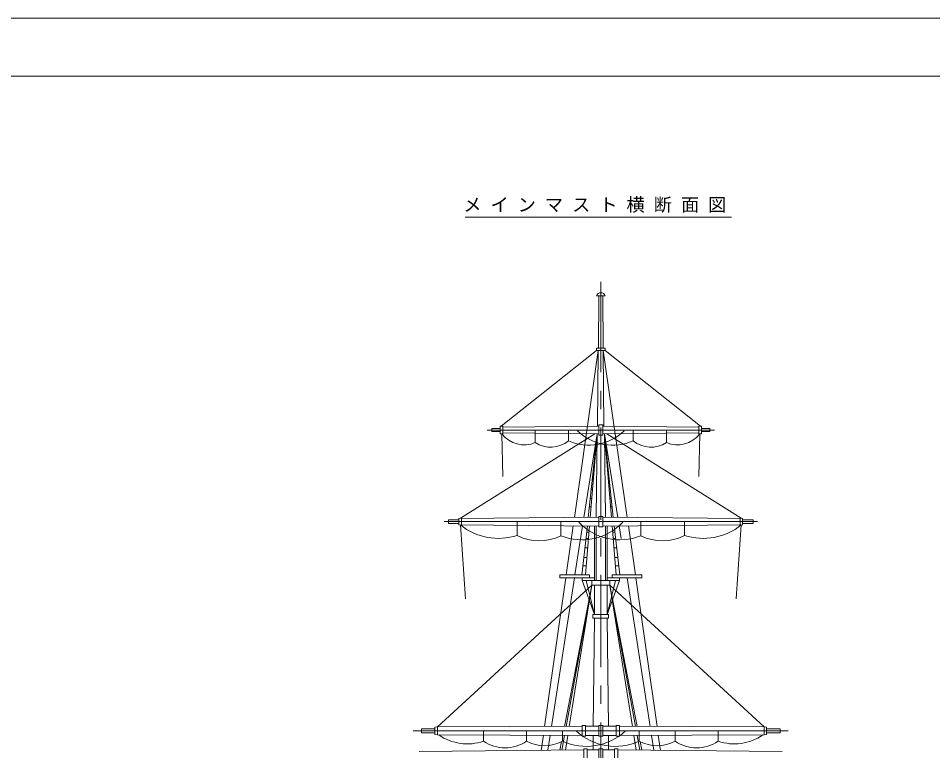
# Model space of a CAD drawing. Units: millimetres, scale not verified. Extents: x -51052 to 51048, y -29700 to 29700.
# Drawn here: x -19572 to 11908, y 4465 to 29700 of the extents above; entities that cross this region are included whole.
import ezdxf
from ezdxf.enums import TextEntityAlignment as Align

# ---------------------------------------------------------------- set-up
doc = ezdxf.new("R2010")
doc.units = ezdxf.units.MM
doc.header["$LTSCALE"] = 100
doc.linetypes.add('USER1', pattern=[50.8, 31.75, -6.35, 6.35, -6.35])
for name, color, linetype, lineweight in [('0-3_keijou', 7, 'Continuous', 18), ('0-4_frame', 7, 'Continuous', 18), ('0-5_text', 7, 'Continuous', 18), ('0-6_center', 7, 'USER1', 18)]:
    doc.layers.add(name, color=color, linetype=linetype, lineweight=lineweight)
doc.styles.add('ＭＳ ゴシック', font='')
doc.styles.get('ＭＳ ゴシック').set_extended_font_data('MS Gothic')

msp = doc.modelspace()

# ---------------------------------------------------------------- linework, layer by layer
at = {"layer": '0-3_keijou'}
for p, q in [((482, 20137.6), (332, 20137.6)), ((417, 20137.6), (397, 18337.6)), ((482, 20137.6), (632, 20137.6)), ((547, 20137.6), (567, 18337.6)), ((482, 18337.6), (332, 18337.6)), ((482, 18337.6), (632, 18337.6)), ((332, 18257.6), (-2946, 15642.1)), ((-425.2, 12500.4), (396.3, 18257.6)), ((396.3, 18257.6), (373.2, 15641.7)), ((567.7, 18257.6), (590.8, 15641.7)), ((1389.3, 12500.4), (567.7, 18257.6)), ((632, 18257.6), (3910, 15642.1)), ((482, 15512.1), (-3431.6, 15512.1)), ((-2986.6, 15562.1), (-3266.6, 15562.1)), ((-3266.6, 15562.1), (-3266.6, 15462.1)), ((-2986.6, 15462.1), (-3266.6, 15462.1)), ((-2986.6, 15642.1), (-2896.6, 15642.1)), ((415, 15642.1), (-2896.6, 15612.1)), ((-2896.6, 15642.1), (-2896.6, 15382.1)), ((-1774.1, 15080.5), (-1774.1, 15512.1)), ((-634, 15142.2), (-634, 15512.1)), ((482, 15692.1), (415, 15692.1)), ((415, 15332.1), (415, 15692.1)), ((482, 15692.1), (549, 15692.1)), ((482, 15512.1), (4395.7, 15512.1)), ((549, 15332.1), (549, 15692.1)), ((549, 15642.1), (3860.7, 15612.1)), ((1598, 15142.2), (1598, 15512.1)), ((2738.1, 15080.5), (2738.1, 15512.1)), ((3860.7, 15642.1), (3860.7, 15382.1)), ((3950.7, 15642.1), (3860.7, 15642.1)), ((3950.7, 15562.1), (4230.7, 15562.1)), ((3950.7, 15462.1), (4230.7, 15462.1)), ((4230.7, 15562.1), (4230.7, 15462.1)), ((270.5, 15383.4), (-4352.6, 12471.3)), ((-2888.9, 13914.7), (-2926.8, 15382.1)), ((415, 15382.1), (-2896.6, 15412.1)), ((-103.5, 12502.8), (354.8, 15382.6)), ((51.6, 12504), (354.8, 15382.6)), ((115.7, 12504.4), (354.8, 15382.6)), ((320.6, 12505.9), (354.8, 15382.6)), ((482, 15332.1), (415, 15332.1)), ((482, 15332.1), (549, 15332.1)), ((549, 15382.1), (3860.7, 15412.1)), ((1067.6, 12502.8), (609.2, 15382.6)), ((912.4, 12504), (609.2, 15382.6)), ((848.3, 12504.4), (609.2, 15382.6)), ((643.5, 12505.9), (609.2, 15382.6)), ((693.6, 15383.4), (5316.7, 12471.3)), ((3852.9, 13914.7), (3890.8, 15382.1)), ((309.8, 14840.3), (297.7, 14840.3)), ((329.7, 15079.6), (322.9, 15079.6)), ((634.4, 15079.6), (641.1, 15079.6)), ((654.3, 14840.3), (666.3, 14840.3)), ((284.3, 14533.6), (265.4, 14533.6)), ((679.7, 14533.6), (698.6, 14533.6)), ((254.7, 14177.2), (227.9, 14177.2)), ((709.4, 14177.2), (736.2, 14177.2)), ((225.1, 13820.8), (190.3, 13820.8)), ((739, 13820.8), (773.7, 13820.8)), ((196.8, 13479.9), (154.4, 13479.9)), ((767.3, 13479.9), (809.6, 13479.9)), ((169.6, 13152.7), (120, 13152.7)), ((794.5, 13152.7), (844.1, 13152.7)), ((145.5, 12862.3), (89.4, 12862.3)), ((818.6, 12862.3), (874.7, 12862.3)), ((482, 12356.6), (-4914.4, 12356.6)), ((-4400.4, 12423.6), (-4759.4, 12423.6)), ((-4759.4, 12423.6), (-4759.4, 12289.6)), ((-4400.4, 12289.6), (-4759.4, 12289.6)), ((-4400.4, 12471), (415, 12506.6)), ((-4400.4, 12471.6), (-4400.4, 12241.6)), ((-4310.4, 12471.6), (-4310.4, 12241.6)), ((-2402.4, 11884.3), (-2402.4, 12356.6)), ((-890.2, 11867), (-890.2, 12356.6)), ((482, 12536.6), (415, 12536.6)), ((415, 12176.6), (415, 12536.6)), ((482, 12536.6), (549, 12536.6)), ((482, 12356.6), (5878.4, 12356.6)), ((549, 12176.6), (549, 12536.6)), ((5364.4, 12471), (549, 12506.6)), ((1854.3, 11867), (1854.3, 12356.6)), ((3366.5, 11884.3), (3366.5, 12356.6)), ((5274.4, 12471.6), (5274.4, 12241.6)), ((5364.4, 12471.6), (5364.4, 12241.6)), ((5364.4, 12423.6), (5723.4, 12423.6)), ((5364.4, 12289.6), (5723.4, 12289.6)), ((5723.4, 12423.6), (5723.4, 12289.6)), ((-4400.4, 12242.3), (415, 12206.6)), ((-4172.7, 9692.2), (-4350.2, 12241.9)), ((-707.1, 10525.1), (-466.2, 12213.2)), ((-411, 10525.1), (-150, 12210.8)), ((-173.7, 10525.1), (20.6, 12209.6)), ((-50.1, 10525.1), (91.2, 12209)), ((73.7, 12000.1), (-3.5, 12000.1)), ((258.8, 12207.8), (258.8, 10333.1)), ((317, 10333.1), (317, 12207.4)), ((482, 12176.6), (415, 12176.6)), ((482, 12176.6), (549, 12176.6)), ((5364.4, 12242.3), (549, 12206.6)), ((647, 10333.1), (647, 12207.4)), ((705.3, 12207.8), (705.3, 10333.1)), ((1014.1, 10525.1), (872.9, 12209)), ((890.4, 12000.1), (967.6, 12000.1)), ((1137.7, 10525.1), (943.4, 12209.6)), ((1181.8, 11773.1), (1114.1, 12210.8)), ((1671.2, 10525.1), (1430.3, 12213.2)), ((5136.8, 9692.2), (5314.3, 12241.9)), ((54.6, 11773.1), (-29.7, 11773.1)), ((909.4, 11773.1), (993.8, 11773.1)), ((27.5, 11450.1), (-67, 11450.1)), ((936.5, 11450.1), (1031, 11450.1)), ((0.4, 11127.1), (-104.2, 11127.1)), ((963.6, 11127.1), (1068.3, 11127.1)), ((-24.2, 10833.1), (-138.1, 10833.1)), ((988.3, 10833.1), (1102.2, 10833.1)), ((-1452.7, 5300.3), (-721.8, 10422.1)), ((-1219.7, 5301.2), (-426.9, 10422.1)), ((87, 10525.1), (-928, 10525.1)), ((-928, 10422.1), (-928, 10525.1)), ((258.8, 10422.1), (-928, 10422.1)), ((-156, 10333.1), (-156, 10422.1)), ((87, 10422.1), (87, 10525.1)), ((705.3, 10422.1), (1892, 10422.1)), ((877, 10525.1), (1892, 10525.1)), ((877, 10422.1), (877, 10525.1)), ((1120, 10333.1), (1120, 10422.1)), ((2183.8, 5301.2), (1391, 10422.1)), ((2416.7, 5300.3), (1685.9, 10422.1)), ((1892, 10422.1), (1892, 10525.1)), ((172, 10171.1), (-5137.1, 5285.6)), ((-770.7, 5303), (172, 10171.1)), ((-713.1, 5303.2), (172, 10171.1)), ((-606.7, 5303.7), (172, 10171.1)), ((172, 10333.1), (-156, 10333.1)), ((258.8, 9154.1), (-156, 10333.1)), ((258.8, 9154.1), (-24.1, 10333.1)), ((258.8, 10171.1), (258.8, 9154.1)), ((705.3, 9154.1), (1120, 10333.1)), ((705.3, 9154.1), (988.1, 10333.1)), ((705.3, 10171.1), (705.3, 9154.1)), ((792, 10333.1), (1120, 10333.1)), ((792, 10171.1), (6101.1, 5285.6)), ((1677.2, 5303.2), (792, 10171.1)), ((1734.8, 5303), (792, 10171.1)), ((1570.7, 5303.7), (792, 10171.1)), ((482, 9154.1), (212, 9154.1)), ((482, 9154.1), (752, 9154.1)), ((216.5, 5307), (259.7, 9027.1)), ((747.5, 5307), (704.3, 9027.1)), ((482, 5147.6), (-5973, 5147.6)), ((-5227.1, 5214.6), (-5687.1, 5214.6)), ((-5687.1, 5214.6), (-5687.1, 5080.6)), ((-5227.1, 5080.6), (-5687.1, 5080.6)), ((-5137.1, 5285.6), (-5227.1, 5273.6)), ((-5227.1, 5273.6), (-5227.1, 5021.6)), ((-159.8, 5305.5), (-5137.1, 5285.6)), ((-5137.1, 5285.6), (-5137.1, 5009.6)), ((-3554.1, 4791.6), (-3554.1, 5147.6)), ((-2077.1, 4794.5), (-2077.1, 5147.6)), ((-841.9, 4794.2), (-841.9, 5147.6)), ((-40.8, 5333.6), (-159.8, 5333.6)), ((-159.8, 5333.6), (-159.8, 4961.6)), ((-40.8, 5333.6), (-40.8, 4961.6)), ((408, 5307.7), (-40.8, 5305.9)), ((482, 5333.6), (408, 5333.6)), ((408, 4961.6), (408, 5333.6)), ((482, 5333.6), (556, 5333.6)), ((482, 5147.6), (6937.1, 5147.6)), ((556, 4961.6), (556, 5333.6)), ((556, 5307.7), (1004.9, 5305.9)), ((1004.9, 5333.6), (1123.9, 5333.6)), ((1004.9, 5333.6), (1004.9, 4961.6)), ((1123.9, 5333.6), (1123.9, 4961.6)), ((1123.9, 5305.5), (6101.1, 5285.6)), ((1806, 4794.2), (1806, 5147.6)), ((3041.2, 4794.5), (3041.2, 5147.6)), ((4518.1, 4791.6), (4518.1, 5147.6)), ((6101.1, 5285.6), (6101.1, 5009.6)), ((6101.1, 5285.6), (6191.1, 5273.6)), ((6191.1, 5273.6), (6191.1, 5021.6)), ((6191.1, 5080.6), (6651.1, 5080.6)), ((-5137.1, 5009.6), (-5227.1, 5021.6)), ((-159.8, 4990.1), (-5137.1, 5009.6)), ((-1570.2, 4476.6), (-1496.2, 4995.3)), ((-1347, 4478.7), (-1267.2, 4994.4)), ((-929.6, 4482.8), (-872.4, 4777.8)), ((-862.1, 4483.4), (-769.6, 4992.5)), ((-737.7, 4484.6), (-656.5, 4992)), ((-40.8, 4961.6), (-159.8, 4961.6)), ((408, 4987.9), (-40.8, 4989.6)), ((216.5, 4493.8), (216.5, 4988.6)), ((482, 4961.6), (408, 4961.6)), ((482, 4961.6), (556, 4961.6)), ((556, 4987.9), (1004.9, 4989.6)), ((747.5, 4493.8), (747.5, 4988.6)), ((1004.9, 4961.6), (1123.9, 4961.6)), ((1123.9, 4990.1), (6101.1, 5009.6)), ((1701.8, 4484.6), (1620.6, 4992)), ((1826.2, 4483.4), (1733.6, 4992.5)), ((1893.6, 4482.8), (1836.5, 4777.8)), ((2311.1, 4478.7), (2231.3, 4994.4)), ((2534.3, 4476.6), (2460.2, 4995.3)), ((6101.1, 5009.6), (6191.1, 5021.6)), ((-103, 4490.7), (-5766.4, 4436.1)), ((16, 4531.5), (-103, 4531.5)), ((-103, 4531.5), (-103, 4045.5)), ((408, 4495.6), (16, 4491.9)), ((482, 4531.5), (408, 4531.5)), ((482, 4531.5), (556, 4531.5)), ((556, 4495.6), (948.1, 4491.9)), ((948.1, 4531.5), (1067.1, 4531.5)), ((1067.1, 4531.5), (1067.1, 4045.5)), ((1067.1, 4490.7), (6730.4, 4436.1))]:
    msp.add_line(p, q, dxfattribs=at)
for points in [[(482, 18257.6), (332, 18257.6), (332, 18337.6)], [(482, 18257.6), (632, 18257.6), (632, 18337.6)], [(-2986.6, 15642.1), (-2986.6, 15382.1), (-2896.6, 15382.1)], [(3950.7, 15642.1), (3950.7, 15382.1), (3860.7, 15382.1)], [(482, 10333.1), (172, 10333.1), (172, 10171.1), (482, 10171.1)], [(482, 10333.1), (792, 10333.1), (792, 10171.1), (482, 10171.1)], [(482, 9027.1), (212, 9027.1), (212, 9154.1)], [(482, 9027.1), (752, 9027.1), (752, 9154.1)], [(6191.1, 5214.6), (6651.1, 5214.6), (6651.1, 5080.6)], [(16, 4531.5), (16, 4045.5), (-103, 4045.5)], [(482, 4045.5), (408, 4045.5), (408, 4531.5)], [(482, 4045.5), (556, 4045.5), (556, 4531.5)], [(948.1, 4531.5), (948.1, 4045.5), (1067.1, 4045.5)]]:
    msp.add_lwpolyline(points, dxfattribs=at)
for centre, radius, start, end in [((482, 20082.9), 159.6, 90, 159.98404), ((482, 20082.9), 159.6, 20.01596, 90), ((70.7, 16726.7), 1734.1, 246.02203, 314.42609), ((893.3, 16726.7), 1734.1, 225.57391, 293.97797), ((-2153.4, 15985.4), 981.1, 217.97738, 292.74417), ((-1246.2, 15891.3), 967.4, 236.93361, 309.2613), ((2210.3, 15891.3), 967.4, 230.7387, 303.06639), ((3117.4, 15985.4), 981.1, 247.25583, 322.02262), ((-174.3, 13685.9), 1954.7, 248.51505, 316.52078), ((1138.4, 13685.9), 1954.7, 223.47922, 291.48495), ((-3049.4, 13843.6), 2063.3, 230.9181, 288.275), ((4013.5, 13843.6), 2063.3, 251.725, 309.0819), ((-1628.8, 13404.2), 1705.5, 243.02379, 295.66005), ((2592.8, 13404.2), 1705.5, 244.33995, 296.97621), ((-18.1, 6595.9), 1981.1, 245.42657, 312.88207), ((982.1, 6595.9), 1981.1, 227.11793, 294.57343), ((-4109.1, 6425.4), 1725.5, 235.1465, 288.76454), ((-2817.7, 5876.5), 1311.2, 235.83547, 304.39084), ((-1459.3, 5904.8), 1270.7, 240.90688, 299.06844), ((2423.3, 5904.8), 1270.7, 240.93156, 299.09312), ((3781.8, 5876.5), 1311.2, 235.60916, 304.16453), ((5073.2, 6425.4), 1725.5, 251.23546, 304.8535)]:
    msp.add_arc(centre, radius, start, end, dxfattribs=at)
at = {"layer": '0-4_frame'}
for points in [[(-51051.5, -29700.1), (51048.5, -29700.1), (51048.5, 29699.9), (-51051.5, 29699.9)], [(-49051.5, -27700.1), (49048.5, -27700.1), (49048.5, 27699.9), (-49051.5, 27699.9)]]:
    msp.add_lwpolyline(points, close=True, dxfattribs=at)
at = {"layer": '0-5_text'}
msp.add_line((-4184.1, 22842.2), (4979.4, 22842.2), dxfattribs=at)
at = {"layer": '0-6_center'}
msp.add_line((482, -18055.3), (482, 20620.9), dxfattribs=at)

# ---------------------------------------------------------------- texts
at = {"layer": '0-5_text', "style": 'ＭＳ ゴシック'}
msp.add_text('メ イ ン マ ス ト 横 断 面 図', height=458.2, dxfattribs=at).set_placement((-4251.9, 22910.7), align=Align.BOTTOM_LEFT)

doc.saveas('drawing.dxf')
